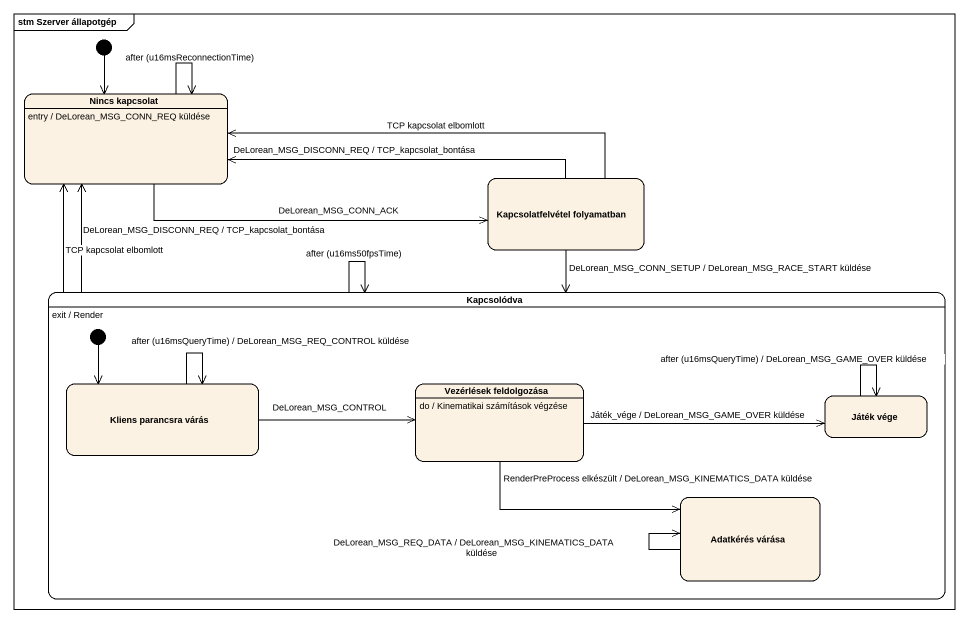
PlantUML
@startuml
mainframe stm Szerver állapotgép
hide empty description
state "Nincs kapcsolat" as Nincs_kapcsolat
Nincs_kapcsolat : entry / DeLorean_MSG_CONN_REQ küldése
state "Kapcsolatfelvétel folyamatban" as Kapcsolatfelvétel
state Kapcsolódva {
  state "Kliens parancsra várás" as Kliens_parancsra_várás
  state "Vezérlések feldolgozása" as Vezérlések_feldolgozása
  Vezérlések_feldolgozása : do / Kinematikai számítások végzése
  state "Játék vége" as Játék_vége
  state "Adatkérés várása" as Adatkérés_várása
  [*] --> Kliens_parancsra_várás
}
Kapcsolódva : exit / Render
[*] --> Nincs_kapcsolat
Nincs_kapcsolat --> Nincs_kapcsolat : after (u16msReconnectionTime)
Nincs_kapcsolat -right-> Kapcsolatfelvétel : DeLorean_MSG_CONN_ACK
Kapcsolatfelvétel -left-> Nincs_kapcsolat : DeLorean_MSG_DISCONN_REQ / TCP_kapcsolat_bontása
Kapcsolatfelvétel -left-> Nincs_kapcsolat : TCP kapcsolat elbomlott
Kapcsolatfelvétel --> Kapcsolódva : DeLorean_MSG_CONN_SETUP / DeLorean_MSG_RACE_START küldése
Kapcsolódva -up-> Nincs_kapcsolat : DeLorean_MSG_DISCONN_REQ / TCP_kapcsolat_bontása
Kapcsolódva -up-> Nincs_kapcsolat : TCP kapcsolat elbomlott
Kapcsolódva --> Kapcsolódva : after (u16ms50fpsTime)
Kliens_parancsra_várás --> Kliens_parancsra_várás : after (u16msQueryTime) / DeLorean_MSG_REQ_CONTROL küldése
Kliens_parancsra_várás -right-> Vezérlések_feldolgozása : DeLorean_MSG_CONTROL
Vezérlések_feldolgozása -right-> Játék_vége : Játék_vége / DeLorean_MSG_GAME_OVER küldése
Vezérlések_feldolgozása -right-> Adatkérés_várása : RenderPreProcess elkészült / DeLorean_MSG_KINEMATICS_DATA küldése
Játék_vége --> Játék_vége : after (u16msQueryTime) / DeLorean_MSG_GAME_OVER küldése
Adatkérés_várása --> Adatkérés_várása : DeLorean_MSG_REQ_DATA / DeLorean_MSG_KINEMATICS_DATA küldése
@enduml
